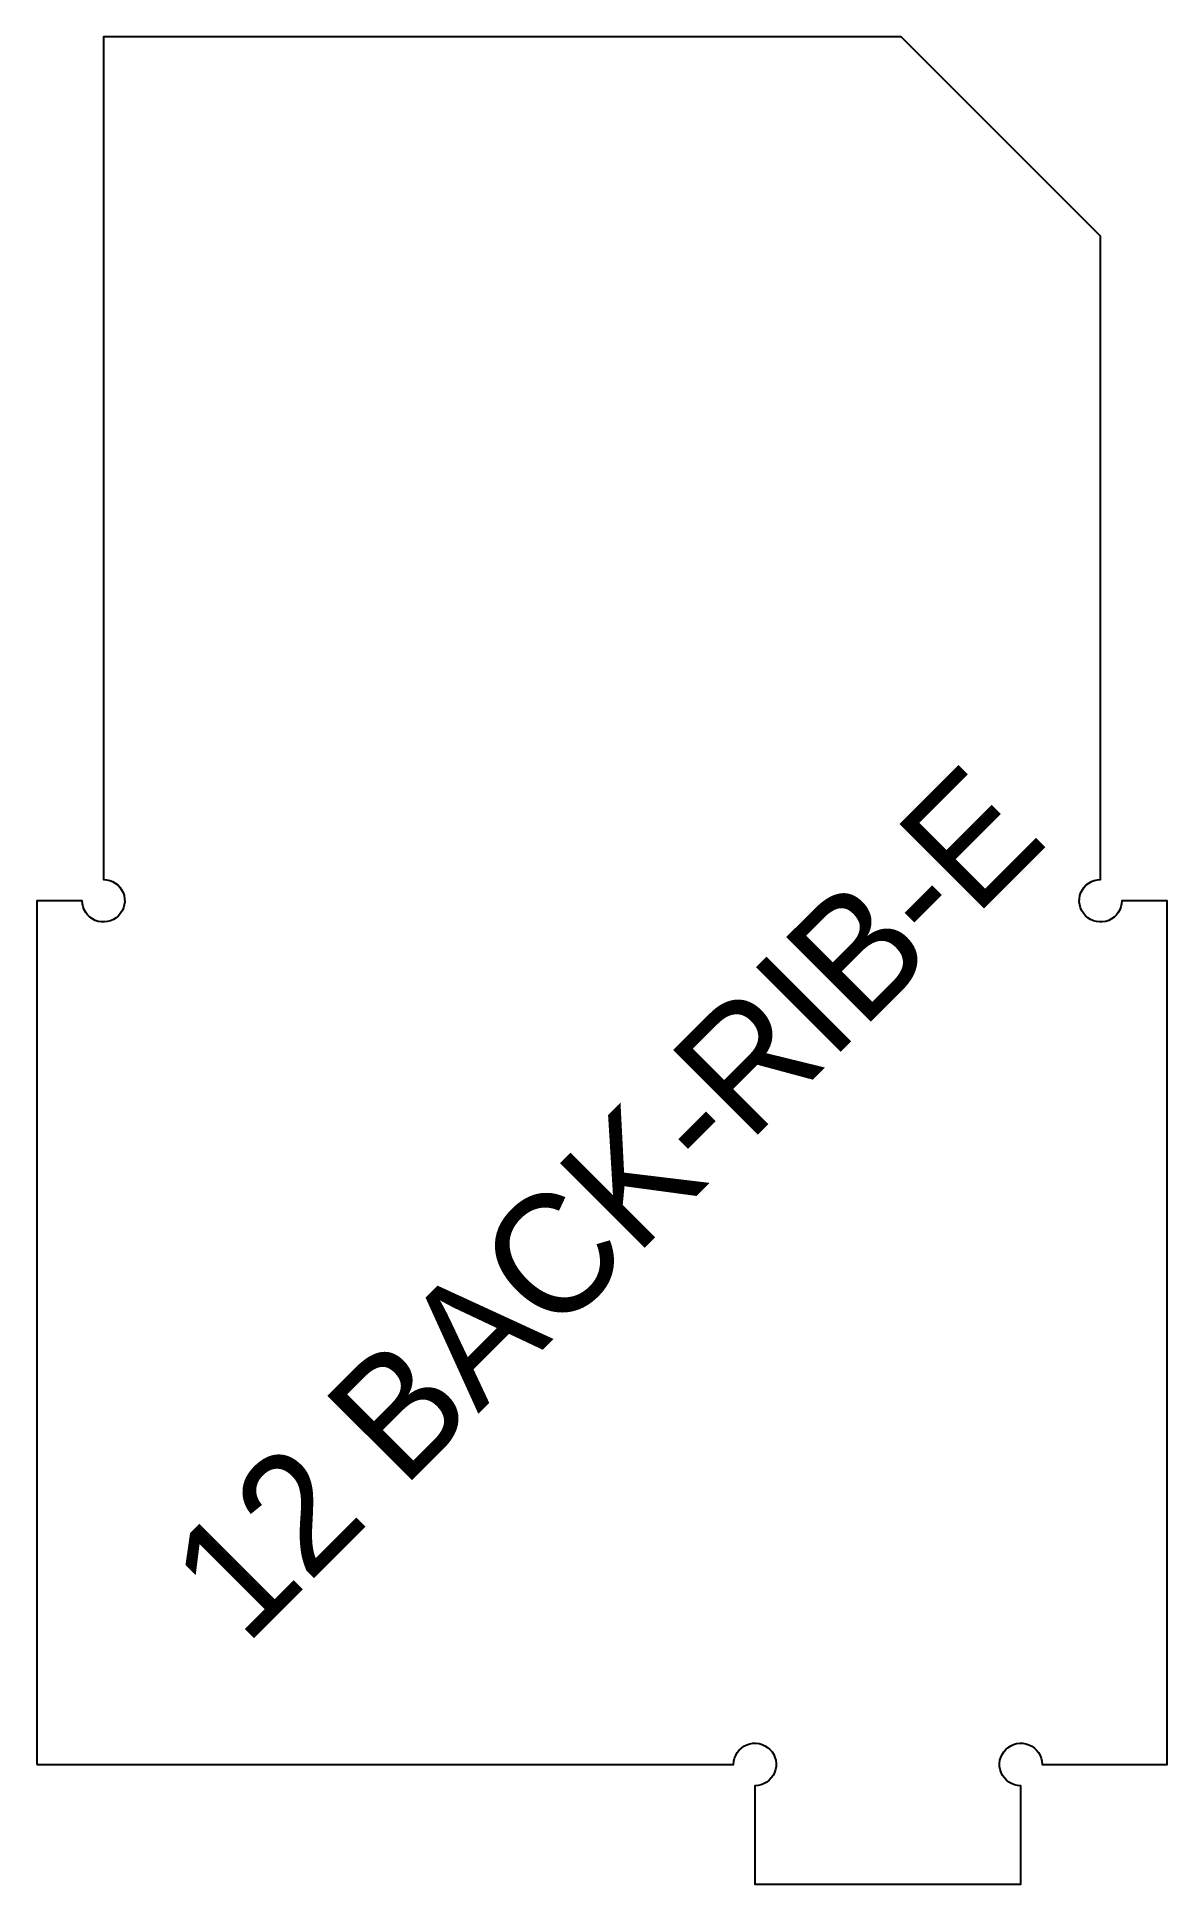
# Model space of a CAD drawing. Header units: millimetres. Extents: x 0 to 170, y 0 to 278.
import ezdxf
from ezdxf.enums import TextEntityAlignment as Align

# ---------------------------------------------------------------- set-up
doc = ezdxf.new("R2010")
doc.units = ezdxf.units.MM
doc.layers.add('CUT', color=1, linetype='Continuous')
doc.layers.add('ENGRAVE-LABEL', color=3, linetype='Continuous')

msp = doc.modelspace()

# ---------------------------------------------------------------- linework, layer by layer
at = {"layer": 'CUT'}
msp.add_lwpolyline([(0, 18), (104.8, 18, -2.414214), (108, 14.8), (108, 0), (148, 0), (148, 14.8, -2.414214), (151.2, 18), (170, 18), (170, 148), (163.2, 148, -2.414214), (160, 151.2), (160, 248), (130, 278), (10, 278), (10, 151.2, -2.414214), (6.8, 148), (0, 148)], format="xyb", close=True, dxfattribs=at)

# ---------------------------------------------------------------- texts
at = {"layer": 'ENGRAVE-LABEL'}
msp.add_text('12 BACK-RIB-E', height=18, rotation=45, dxfattribs=at).set_placement((85.53, 102.61), align=Align.MIDDLE_CENTER)

doc.saveas('drawing.dxf')
